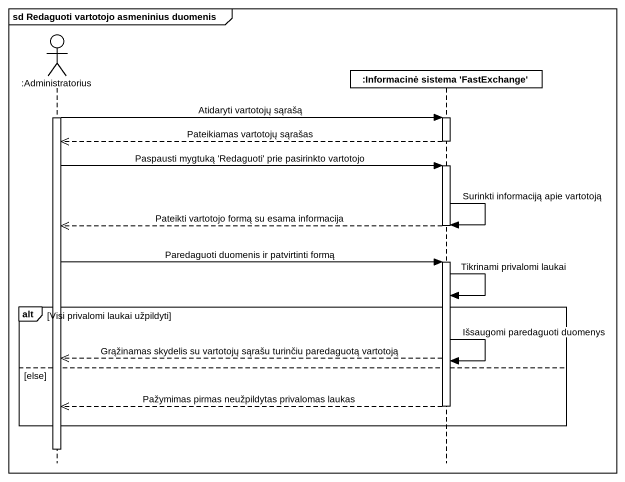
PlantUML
@startuml
mainframe sd Redaguoti vartotojo asmeninius duomenis
hide footbox
actor ":Administratorius" as Administratorius
participant ":Informacinė sistema 'FastExchange'" as Informacinė_sistema

activate Administratorius
Administratorius -> Informacinė_sistema : Atidaryti vartotojų sąrašą
activate Informacinė_sistema
Informacinė_sistema -->> Administratorius : Pateikiamas vartotojų sąrašas
deactivate Informacinė_sistema
Administratorius -> Informacinė_sistema : Paspausti mygtuką 'Redaguoti' prie pasirinkto vartotojo
activate Informacinė_sistema
Informacinė_sistema -> Informacinė_sistema : Surinkti informaciją apie vartotoją
Informacinė_sistema -->> Administratorius : Pateikti vartotojo formą su esama informacija
deactivate Informacinė_sistema
Administratorius -> Informacinė_sistema : Paredaguoti duomenis ir patvirtinti formą
activate Informacinė_sistema
Informacinė_sistema -> Informacinė_sistema : Tikrinami privalomi laukai
alt Visi privalomi laukai užpildyti
  Informacinė_sistema -->> Administratorius : Grąžinamas skydelis su vartotojų sąrašu turinčiu paredaguotą vartotoją
  Informacinė_sistema -> Informacinė_sistema : Išsaugomi paredaguoti duomenys
else else
  Informacinė_sistema -->> Administratorius : Pažymimas pirmas neužpildytas privalomas laukas
  deactivate Informacinė_sistema
end
deactivate Administratorius
@enduml
